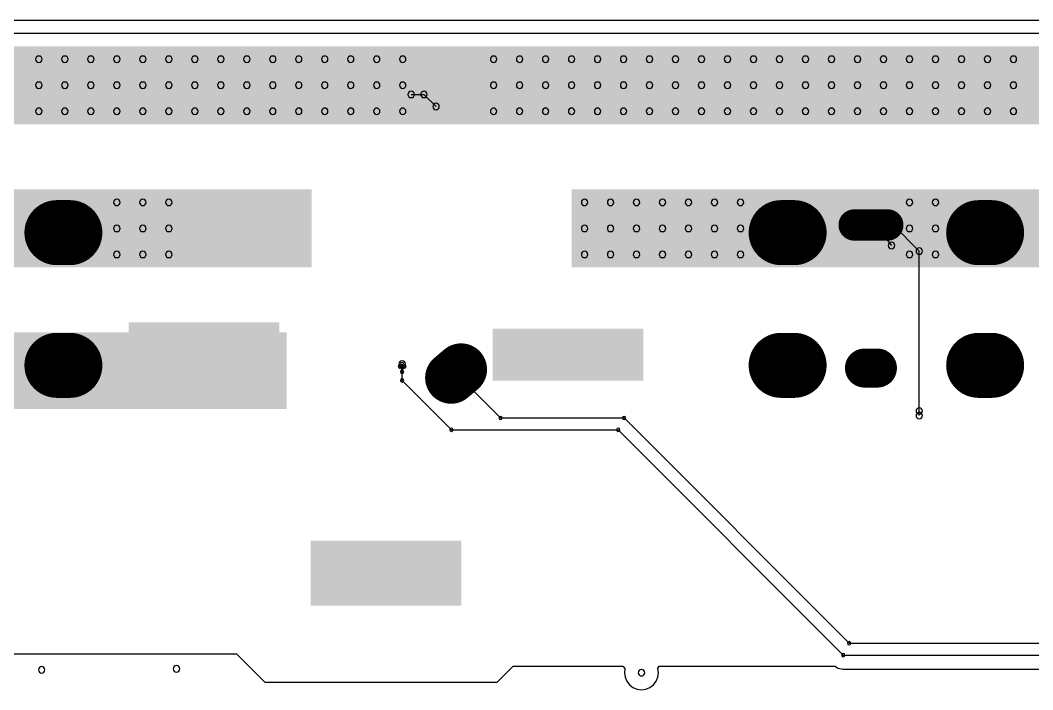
# Model space of a CAD drawing. Header units: inches. Extents: x 32166 to 34772, y 2386 to 4229.
# Drawn here: x 33633.1 to 33801.4, y 3410 to 3521.2 of the extents above; entities that cross this region are included whole.
import ezdxf

# ---------------------------------------------------------------- set-up
doc = ezdxf.new("R2010")
doc.units = ezdxf.units.IN
doc.header["$LTSCALE"] = 0.64311
doc.header["$MEASUREMENT"] = 0
for name, color, linetype in [('KEEPOUTLAYER', 6, 'CONTINUOUS'), ('MIDLAYER2', 76, 'CONTINUOUS'), ('MULTILAYER', 9, 'CONTINUOUS')]:
    doc.layers.add(name, color=color, linetype=linetype)

msp = doc.modelspace()

# ---------------------------------------------------------------- linework, layer by layer
at = {"layer": 'KEEPOUTLAYER'}
msp.add_line((32893.17, 3521.21), (34340.37, 3521.21), dxfattribs=at)
at = {"layer": 'MIDLAYER2'}
for p, q in [((32961.21, 3519.05), (34061.77, 3519.05)), ((33698.11, 3508.9), (33700.23, 3508.9)), ((33700.23, 3508.9), (33702.23, 3506.9)), ((33774.53, 3487.21), (33778.21, 3487.21)), ((33778.21, 3487.21), (33782.57, 3482.85)), ((33782.57, 3455.55), (33782.57, 3482.85)), ((33696.6, 3461.4), (33696.6, 3464.1)), ((33705.15, 3462.12), (33705.57, 3462.54)), ((33705.57, 3462.54), (33712.95, 3455.16)), ((33696.6, 3461.4), (33704.8, 3453.2)), ((33712.95, 3455.16), (33733.49, 3455.16)), ((33733.49, 3455.16), (33770.9, 3417.75)), ((33704.8, 3453.2), (33732.52, 3453.2)), ((33732.52, 3453.2), (33769.93, 3415.78)), ((33770.9, 3417.75), (33810.82, 3417.75)), ((33577.63, 3415.97), (33669.08, 3415.97)), ((33669.08, 3415.97), (33673.79, 3411.27)), ((33769.93, 3415.78), (33810.01, 3415.78)), ((33712.37, 3411.27), (33715.05, 3413.94)), ((33715.05, 3413.94), (33733.28, 3413.94)), ((33733.28, 3413.94), (33733.64, 3413.53)), ((33733.64, 3413.53), (33733.55, 3412.86)), ((33739.12, 3413.6), (33739.35, 3413.94)), ((33739.22, 3412.86), (33739.12, 3413.6)), ((33739.35, 3413.94), (33768.58, 3413.94)), ((33768.58, 3413.94), (33769.04, 3413.64)), ((33769.04, 3413.64), (33769.93, 3413.46)), ((33769.93, 3413.46), (33809.05, 3413.46)), ((33733.55, 3412.86), (33733.65, 3412.13)), ((33733.65, 3412.13), (33733.93, 3411.45)), ((33738.84, 3411.45), (33739.12, 3412.13)), ((33739.12, 3412.13), (33739.22, 3412.86)), ((33673.79, 3411.27), (33712.37, 3411.27)), ((33733.93, 3411.45), (33734.38, 3410.86)), ((33734.38, 3410.86), (33734.97, 3410.41)), ((33734.97, 3410.41), (33735.65, 3410.13)), ((33735.65, 3410.13), (33736.39, 3410.03)), ((33736.39, 3410.03), (33737.12, 3410.13)), ((33737.12, 3410.13), (33737.8, 3410.41)), ((33737.8, 3410.41), (33738.39, 3410.86)), ((33738.39, 3410.86), (33738.84, 3411.45))]:
    msp.add_line(p, q, dxfattribs=at)
for points, const_width in [([(33639.21, 3485.94), (33641.37, 3485.94)], 10.8), ([(33759.6, 3485.94), (33761.76, 3485.94)], 10.8), ([(33792.43, 3485.94), (33794.59, 3485.94)], 10.8), ([(33777.34, 3487.21), (33771.73, 3487.21)], 5.18), ([(33639.21, 3463.9), (33641.37, 3463.9)], 10.8), ([(33759.6, 3463.9), (33761.76, 3463.9)], 10.8), ([(33792.43, 3463.9), (33794.59, 3463.9)], 10.8), ([(33706.39, 3463.23), (33704.74, 3461.84)], 8.64), ([(33775.61, 3463.45), (33773.45, 3463.45)], 6.48)]:
    msp.add_lwpolyline(points, dxfattribs=dict(at, const_width=const_width))
for points, const_width in [([(33641.91, 3485.94, 1), (33636.51, 3485.94, 1)], 5.4), ([(33644.07, 3485.94, 1), (33638.67, 3485.94, 1)], 5.4), ([(33762.3, 3485.94, 1), (33756.9, 3485.94, 1)], 5.4), ([(33764.46, 3485.94, 1), (33759.06, 3485.94, 1)], 5.4), ([(33795.13, 3485.94, 1), (33789.73, 3485.94, 1)], 5.4), ([(33797.29, 3485.94, 1), (33791.89, 3485.94, 1)], 5.4), ([(33771.73, 3488.51, 1), (33771.73, 3485.91, 1)], 2.59), ([(33777.34, 3488.51, 1), (33777.34, 3485.91, 1)], 2.59), ([(33641.91, 3463.9, 1), (33636.51, 3463.9, 1)], 5.4), ([(33644.07, 3463.9, 1), (33638.67, 3463.9, 1)], 5.4), ([(33762.3, 3463.9, 1), (33756.9, 3463.9, 1)], 5.4), ([(33764.46, 3463.9, 1), (33759.06, 3463.9, 1)], 5.4), ([(33795.13, 3463.9, 1), (33789.73, 3463.9, 1)], 5.4), ([(33797.29, 3463.9, 1), (33791.89, 3463.9, 1)], 5.4), ([(33705.01, 3464.89, 1), (33707.78, 3461.58, 1)], 4.32), ([(33703.35, 3463.5, 1), (33706.13, 3460.19, 1)], 4.32), ([(33773.45, 3465.07, 1), (33773.45, 3461.83, 1)], 3.24), ([(33775.61, 3465.07, 1), (33775.61, 3461.83, 1)], 3.24)]:
    msp.add_lwpolyline(points, format="xyb", close=True, dxfattribs=dict(at, const_width=const_width))
for centre, radius, start, end in [((33636.21, 3514.73), 0.54, 0, 180), ((33636.21, 3514.73), 0.54, 180, 0), ((33640.53, 3514.73), 0.54, 0, 180), ((33640.53, 3514.73), 0.54, 180, 0), ((33644.85, 3514.73), 0.54, 0, 180), ((33644.85, 3514.73), 0.54, 180, 0), ((33649.17, 3514.73), 0.54, 0, 180), ((33649.17, 3514.73), 0.54, 180, 0), ((33653.49, 3514.73), 0.54, 0, 180), ((33653.49, 3514.73), 0.54, 180, 0), ((33657.81, 3514.73), 0.54, 0, 180), ((33657.81, 3514.73), 0.54, 180, 0), ((33662.13, 3514.73), 0.54, 0, 180), ((33662.13, 3514.73), 0.54, 180, 0), ((33666.45, 3514.73), 0.54, 0, 180), ((33666.45, 3514.73), 0.54, 180, 0), ((33670.77, 3514.73), 0.54, 0, 180), ((33670.77, 3514.73), 0.54, 180, 0), ((33675.09, 3514.73), 0.54, 0, 180), ((33675.09, 3514.73), 0.54, 180, 0), ((33679.41, 3514.73), 0.54, 0, 180), ((33679.41, 3514.73), 0.54, 180, 0), ((33683.73, 3514.73), 0.54, 0, 180), ((33683.73, 3514.73), 0.54, 180, 0), ((33688.05, 3514.73), 0.54, 0, 180), ((33688.05, 3514.73), 0.54, 180, 0), ((33692.37, 3514.73), 0.54, 0, 180), ((33692.37, 3514.73), 0.54, 180, 0), ((33696.69, 3514.73), 0.54, 0, 180), ((33696.69, 3514.73), 0.54, 180, 0), ((33711.81, 3514.73), 0.54, 0, 180), ((33711.81, 3514.73), 0.54, 180, 0), ((33716.13, 3514.73), 0.54, 0, 180), ((33716.13, 3514.73), 0.54, 180, 0), ((33720.45, 3514.73), 0.54, 0, 180), ((33720.45, 3514.73), 0.54, 180, 0), ((33724.77, 3514.73), 0.54, 0, 180), ((33724.77, 3514.73), 0.54, 180, 0), ((33729.09, 3514.73), 0.54, 0, 180), ((33729.09, 3514.73), 0.54, 180, 0), ((33733.41, 3514.73), 0.54, 0, 180), ((33733.41, 3514.73), 0.54, 180, 0), ((33737.73, 3514.73), 0.54, 0, 180), ((33737.73, 3514.73), 0.54, 180, 0), ((33742.05, 3514.73), 0.54, 0, 180), ((33742.05, 3514.73), 0.54, 180, 0), ((33746.37, 3514.73), 0.54, 0, 180), ((33746.37, 3514.73), 0.54, 180, 0), ((33750.69, 3514.73), 0.54, 0, 180), ((33750.69, 3514.73), 0.54, 180, 0), ((33755.01, 3514.73), 0.54, 0, 180), ((33755.01, 3514.73), 0.54, 180, 0), ((33759.33, 3514.73), 0.54, 0, 180), ((33759.33, 3514.73), 0.54, 180, 0), ((33763.65, 3514.73), 0.54, 0, 180), ((33763.65, 3514.73), 0.54, 180, 0), ((33767.97, 3514.73), 0.54, 0, 180), ((33767.97, 3514.73), 0.54, 180, 0), ((33772.29, 3514.73), 0.54, 0, 180), ((33772.29, 3514.73), 0.54, 180, 0), ((33776.61, 3514.73), 0.54, 0, 180), ((33776.61, 3514.73), 0.54, 180, 0), ((33780.93, 3514.73), 0.54, 0, 180), ((33780.93, 3514.73), 0.54, 180, 0), ((33785.25, 3514.73), 0.54, 0, 180), ((33785.25, 3514.73), 0.54, 180, 0), ((33789.57, 3514.73), 0.54, 0, 180), ((33789.57, 3514.73), 0.54, 180, 0), ((33793.89, 3514.73), 0.54, 0, 180), ((33793.89, 3514.73), 0.54, 180, 0), ((33798.21, 3514.73), 0.54, 0, 180), ((33798.21, 3514.73), 0.54, 180, 0), ((33636.21, 3510.41), 0.54, 0, 180), ((33640.53, 3510.41), 0.54, 0, 180), ((33644.85, 3510.41), 0.54, 0, 180), ((33649.17, 3510.41), 0.54, 0, 180), ((33653.49, 3510.41), 0.54, 0, 180), ((33657.81, 3510.41), 0.54, 0, 180), ((33662.13, 3510.41), 0.54, 0, 180), ((33666.45, 3510.41), 0.54, 0, 180), ((33670.77, 3510.41), 0.54, 0, 180), ((33675.09, 3510.41), 0.54, 0, 180), ((33679.41, 3510.41), 0.54, 0, 180), ((33683.73, 3510.41), 0.54, 0, 180), ((33688.05, 3510.41), 0.54, 0, 180), ((33692.37, 3510.41), 0.54, 0, 180), ((33696.69, 3510.41), 0.54, 0, 180), ((33711.81, 3510.41), 0.54, 0, 180), ((33716.13, 3510.41), 0.54, 0, 180), ((33720.45, 3510.41), 0.54, 0, 180), ((33724.77, 3510.41), 0.54, 0, 180), ((33729.09, 3510.41), 0.54, 0, 180), ((33733.41, 3510.41), 0.54, 0, 180), ((33737.73, 3510.41), 0.54, 0, 180), ((33742.05, 3510.41), 0.54, 0, 180), ((33746.37, 3510.41), 0.54, 0, 180), ((33750.69, 3510.41), 0.54, 0, 180), ((33755.01, 3510.41), 0.54, 0, 180), ((33759.33, 3510.41), 0.54, 0, 180), ((33763.65, 3510.41), 0.54, 0, 180), ((33767.97, 3510.41), 0.54, 0, 180), ((33772.29, 3510.41), 0.54, 0, 180), ((33776.61, 3510.41), 0.54, 0, 180), ((33780.93, 3510.41), 0.54, 0, 180), ((33785.25, 3510.41), 0.54, 0, 180), ((33789.57, 3510.41), 0.54, 0, 180), ((33793.89, 3510.41), 0.54, 0, 180), ((33798.21, 3510.41), 0.54, 0, 180), ((33636.21, 3510.41), 0.54, 180, 0), ((33640.53, 3510.41), 0.54, 180, 0), ((33644.85, 3510.41), 0.54, 180, 0), ((33649.17, 3510.41), 0.54, 180, 0), ((33653.49, 3510.41), 0.54, 180, 0), ((33657.81, 3510.41), 0.54, 180, 0), ((33662.13, 3510.41), 0.54, 180, 0), ((33666.45, 3510.41), 0.54, 180, 0), ((33670.77, 3510.41), 0.54, 180, 0), ((33675.09, 3510.41), 0.54, 180, 0), ((33679.41, 3510.41), 0.54, 180, 0), ((33683.73, 3510.41), 0.54, 180, 0), ((33688.05, 3510.41), 0.54, 180, 0), ((33692.37, 3510.41), 0.54, 180, 0), ((33696.69, 3510.41), 0.54, 180, 0), ((33698.11, 3508.9), 0.54, 0, 180), ((33700.23, 3508.9), 0.54, 0, 180), ((33700.23, 3508.9), 0.54, 0, 180), ((33711.81, 3510.41), 0.54, 180, 0), ((33716.13, 3510.41), 0.54, 180, 0), ((33720.45, 3510.41), 0.54, 180, 0), ((33724.77, 3510.41), 0.54, 180, 0), ((33729.09, 3510.41), 0.54, 180, 0), ((33733.41, 3510.41), 0.54, 180, 0), ((33737.73, 3510.41), 0.54, 180, 0), ((33742.05, 3510.41), 0.54, 180, 0), ((33746.37, 3510.41), 0.54, 180, 0), ((33750.69, 3510.41), 0.54, 180, 0), ((33755.01, 3510.41), 0.54, 180, 0), ((33759.33, 3510.41), 0.54, 180, 0), ((33763.65, 3510.41), 0.54, 180, 0), ((33767.97, 3510.41), 0.54, 180, 0), ((33772.29, 3510.41), 0.54, 180, 0), ((33776.61, 3510.41), 0.54, 180, 0), ((33780.93, 3510.41), 0.54, 180, 0), ((33785.25, 3510.41), 0.54, 180, 0), ((33789.57, 3510.41), 0.54, 180, 0), ((33793.89, 3510.41), 0.54, 180, 0), ((33798.21, 3510.41), 0.54, 180, 0), ((33698.11, 3508.9), 0.54, 180, 0), ((33700.23, 3508.9), 0.54, 180, 0), ((33700.23, 3508.9), 0.54, 180, 0), ((33636.21, 3506.09), 0.54, 0, 180), ((33636.21, 3506.09), 0.54, 180, 0), ((33640.53, 3506.09), 0.54, 0, 180), ((33640.53, 3506.09), 0.54, 180, 0), ((33644.85, 3506.09), 0.54, 0, 180), ((33644.85, 3506.09), 0.54, 180, 0), ((33649.17, 3506.09), 0.54, 0, 180), ((33649.17, 3506.09), 0.54, 180, 0), ((33653.49, 3506.09), 0.54, 0, 180), ((33653.49, 3506.09), 0.54, 180, 0), ((33657.81, 3506.09), 0.54, 0, 180), ((33657.81, 3506.09), 0.54, 180, 0), ((33662.13, 3506.09), 0.54, 0, 180), ((33662.13, 3506.09), 0.54, 180, 0), ((33666.45, 3506.09), 0.54, 0, 180), ((33666.45, 3506.09), 0.54, 180, 0), ((33670.77, 3506.09), 0.54, 0, 180), ((33670.77, 3506.09), 0.54, 180, 0), ((33675.09, 3506.09), 0.54, 0, 180), ((33675.09, 3506.09), 0.54, 180, 0), ((33679.41, 3506.09), 0.54, 0, 180), ((33679.41, 3506.09), 0.54, 180, 0), ((33683.73, 3506.09), 0.54, 0, 180), ((33683.73, 3506.09), 0.54, 180, 0), ((33688.05, 3506.09), 0.54, 0, 180), ((33688.05, 3506.09), 0.54, 180, 0), ((33692.37, 3506.09), 0.54, 0, 180), ((33692.37, 3506.09), 0.54, 180, 0), ((33696.69, 3506.09), 0.54, 0, 180), ((33696.69, 3506.09), 0.54, 180, 0), ((33702.23, 3506.9), 0.54, 0, 180), ((33702.23, 3506.9), 0.54, 180, 0), ((33711.81, 3506.09), 0.54, 0, 180), ((33711.81, 3506.09), 0.54, 180, 0), ((33716.13, 3506.09), 0.54, 0, 180), ((33716.13, 3506.09), 0.54, 180, 0), ((33720.45, 3506.09), 0.54, 0, 180), ((33720.45, 3506.09), 0.54, 180, 0), ((33724.77, 3506.09), 0.54, 0, 180), ((33724.77, 3506.09), 0.54, 180, 0), ((33729.09, 3506.09), 0.54, 0, 180), ((33729.09, 3506.09), 0.54, 180, 0), ((33733.41, 3506.09), 0.54, 0, 180), ((33733.41, 3506.09), 0.54, 180, 0), ((33737.73, 3506.09), 0.54, 0, 180), ((33737.73, 3506.09), 0.54, 180, 0), ((33742.05, 3506.09), 0.54, 0, 180), ((33742.05, 3506.09), 0.54, 180, 0), ((33746.37, 3506.09), 0.54, 0, 180), ((33746.37, 3506.09), 0.54, 180, 0), ((33750.69, 3506.09), 0.54, 0, 180), ((33750.69, 3506.09), 0.54, 180, 0), ((33755.01, 3506.09), 0.54, 0, 180), ((33755.01, 3506.09), 0.54, 180, 0), ((33759.33, 3506.09), 0.54, 0, 180), ((33759.33, 3506.09), 0.54, 180, 0), ((33763.65, 3506.09), 0.54, 0, 180), ((33763.65, 3506.09), 0.54, 180, 0), ((33767.97, 3506.09), 0.54, 0, 180), ((33767.97, 3506.09), 0.54, 180, 0), ((33772.29, 3506.09), 0.54, 0, 180), ((33772.29, 3506.09), 0.54, 180, 0), ((33776.61, 3506.09), 0.54, 0, 180), ((33776.61, 3506.09), 0.54, 180, 0), ((33780.93, 3506.09), 0.54, 0, 180), ((33780.93, 3506.09), 0.54, 180, 0), ((33785.25, 3506.09), 0.54, 0, 180), ((33785.25, 3506.09), 0.54, 180, 0), ((33789.57, 3506.09), 0.54, 0, 180), ((33789.57, 3506.09), 0.54, 180, 0), ((33793.89, 3506.09), 0.54, 0, 180), ((33793.89, 3506.09), 0.54, 180, 0), ((33798.21, 3506.09), 0.54, 0, 180), ((33798.21, 3506.09), 0.54, 180, 0), ((33649.17, 3490.97), 0.54, 0, 180), ((33649.17, 3490.97), 0.54, 180, 0), ((33653.49, 3490.97), 0.54, 0, 180), ((33653.49, 3490.97), 0.54, 180, 0), ((33657.81, 3490.97), 0.54, 0, 180), ((33657.81, 3490.97), 0.54, 180, 0), ((33726.93, 3490.97), 0.54, 0, 180), ((33726.93, 3490.97), 0.54, 180, 0), ((33731.25, 3490.97), 0.54, 0, 180), ((33731.25, 3490.97), 0.54, 180, 0), ((33735.57, 3490.97), 0.54, 0, 180), ((33735.57, 3490.97), 0.54, 180, 0), ((33739.89, 3490.97), 0.54, 0, 180), ((33739.89, 3490.97), 0.54, 180, 0), ((33744.21, 3490.97), 0.54, 0, 180), ((33744.21, 3490.97), 0.54, 180, 0), ((33748.53, 3490.97), 0.54, 0, 180), ((33748.53, 3490.97), 0.54, 180, 0), ((33752.85, 3490.97), 0.54, 0, 180), ((33752.85, 3490.97), 0.54, 180, 0), ((33780.93, 3490.97), 0.54, 0, 180), ((33780.93, 3490.97), 0.54, 180, 0), ((33785.25, 3490.97), 0.54, 0, 180), ((33785.25, 3490.97), 0.54, 180, 0), ((33774.53, 3487.21), 0.54, 0, 180), ((33774.55, 3487.49), 0.54, 0, 180), ((33774.55, 3487.49), 0.54, 0, 180), ((33774.55, 3487.49), 0.54, 180, 0), ((33774.55, 3487.49), 0.54, 180, 0), ((33774.71, 3487.04), 0.54, 0, 180), ((33774.71, 3487.04), 0.54, 0, 180), ((33775.1, 3487.43), 0.56, 174.3583, 225.0013), ((33775.1, 3487.43), 0.56, 174.3583, 225.0013), ((33776.7, 3487.27), 0.54, 0, 180), ((33776.7, 3487.27), 0.54, 0, 180), ((33778.21, 3487.21), 0.54, 0, 180), ((33778.21, 3487.21), 0.54, 0, 180), ((33649.17, 3486.65), 0.54, 0, 180), ((33649.17, 3486.65), 0.54, 180, 0), ((33653.49, 3486.65), 0.54, 0, 180), ((33653.49, 3486.65), 0.54, 180, 0), ((33657.81, 3486.65), 0.54, 0, 180), ((33657.81, 3486.65), 0.54, 180, 0), ((33726.93, 3486.65), 0.54, 0, 180), ((33726.93, 3486.65), 0.54, 180, 0), ((33731.25, 3486.65), 0.54, 0, 180), ((33731.25, 3486.65), 0.54, 180, 0), ((33735.57, 3486.65), 0.54, 0, 180), ((33735.57, 3486.65), 0.54, 180, 0), ((33739.89, 3486.65), 0.54, 0, 180), ((33739.89, 3486.65), 0.54, 180, 0), ((33744.21, 3486.65), 0.54, 0, 180), ((33744.21, 3486.65), 0.54, 180, 0), ((33748.53, 3486.65), 0.54, 0, 180), ((33748.53, 3486.65), 0.54, 180, 0), ((33752.85, 3486.65), 0.54, 0, 180), ((33752.85, 3486.65), 0.54, 180, 0), ((33774.53, 3487.21), 0.54, 180, 0), ((33774.71, 3487.04), 0.54, 180, 0), ((33774.71, 3487.04), 0.54, 180, 0), ((33776.7, 3487.27), 0.54, 180, 0), ((33776.7, 3487.27), 0.54, 180, 0), ((33780.98, 3486.85), 4.3, 174.357, 225), ((33780.98, 3486.85), 4.3, 174.357, 225), ((33778.21, 3487.21), 0.54, 180, 0), ((33778.21, 3487.21), 0.54, 180, 0), ((33780.93, 3486.65), 0.54, 0, 180), ((33780.93, 3486.65), 0.54, 180, 0), ((33785.25, 3486.65), 0.54, 0, 180), ((33785.25, 3486.65), 0.54, 180, 0), ((33777.94, 3483.81), 0.54, 0, 180), ((33777.94, 3483.81), 0.54, 0, 180), ((33649.17, 3482.33), 0.54, 0, 180), ((33649.17, 3482.33), 0.54, 180, 0), ((33653.49, 3482.33), 0.54, 0, 180), ((33653.49, 3482.33), 0.54, 180, 0), ((33657.81, 3482.33), 0.54, 0, 180), ((33657.81, 3482.33), 0.54, 180, 0), ((33726.93, 3482.33), 0.54, 0, 180), ((33726.93, 3482.33), 0.54, 180, 0), ((33731.25, 3482.33), 0.54, 0, 180), ((33731.25, 3482.33), 0.54, 180, 0), ((33735.57, 3482.33), 0.54, 0, 180), ((33735.57, 3482.33), 0.54, 180, 0), ((33739.89, 3482.33), 0.54, 0, 180), ((33739.89, 3482.33), 0.54, 180, 0), ((33744.21, 3482.33), 0.54, 0, 180), ((33744.21, 3482.33), 0.54, 180, 0), ((33748.53, 3482.33), 0.54, 0, 180), ((33748.53, 3482.33), 0.54, 180, 0), ((33752.85, 3482.33), 0.54, 0, 180), ((33752.85, 3482.33), 0.54, 180, 0), ((33777.94, 3483.81), 0.54, 180, 0), ((33777.94, 3483.81), 0.54, 180, 0), ((33780.93, 3482.33), 0.54, 0, 180), ((33780.93, 3482.33), 0.54, 180, 0), ((33782.57, 3482.85), 0.54, 0, 180), ((33782.57, 3482.85), 0.54, 0, 180), ((33782.57, 3482.85), 0.54, 180, 0), ((33782.57, 3482.85), 0.54, 180, 0), ((33785.25, 3482.33), 0.54, 0, 180), ((33785.25, 3482.33), 0.54, 180, 0), ((33696.22, 3463.72), 0.274, 0, 180), ((33696.6, 3464.1), 0.54, 0, 180), ((33696.6, 3464.1), 0.54, 180, 0), ((33696.6, 3464.1), 0.274, 0, 180), ((33696.6, 3464.1), 0.274, 180, 0), ((33696.98, 3463.72), 0.274, 0, 180), ((33696.22, 3463.72), 0.274, 180, 0), ((33695.32, 3462.82), 1.28, 0.0004, 45.0004), ((33696.6, 3462.82), 0.274, 0, 180), ((33696.6, 3462.82), 0.274, 0, 180), ((33696.6, 3462.82), 0.274, 180, 0), ((33696.6, 3462.82), 0.274, 180, 0), ((33697.88, 3462.82), 1.28, 134.9996, 179.9996), ((33696.98, 3463.72), 0.274, 180, 0), ((33705.15, 3462.12), 0.274, 0, 180), ((33705.15, 3462.12), 0.274, 180, 0), ((33705.57, 3462.54), 0.274, 0, 180), ((33705.57, 3462.54), 0.274, 0, 180), ((33705.57, 3462.54), 0.274, 180, 0), ((33705.57, 3462.54), 0.274, 180, 0), ((33696.6, 3461.4), 0.274, 0, 180), ((33696.6, 3461.4), 0.274, 0, 180), ((33696.6, 3461.4), 0.274, 180, 0), ((33696.6, 3461.4), 0.274, 180, 0), ((33712.95, 3455.16), 0.274, 0, 180), ((33712.95, 3455.16), 0.274, 0, 180), ((33733.49, 3455.16), 0.274, 0, 180), ((33733.49, 3455.16), 0.274, 0, 180), ((33782.57, 3456.32), 0.54, 0, 180), ((33782.57, 3456.32), 0.54, 180, 0), ((33782.57, 3455.55), 0.54, 0, 180), ((33782.57, 3455.55), 0.54, 180, 0), ((33712.95, 3455.16), 0.274, 180, 0), ((33712.95, 3455.16), 0.274, 180, 0), ((33733.49, 3455.16), 0.274, 180, 0), ((33733.49, 3455.16), 0.274, 180, 0), ((33704.8, 3453.2), 0.274, 0, 180), ((33704.8, 3453.2), 0.274, 0, 180), ((33704.8, 3453.2), 0.274, 180, 0), ((33704.8, 3453.2), 0.274, 180, 0), ((33732.52, 3453.2), 0.274, 0, 180), ((33732.52, 3453.2), 0.274, 0, 180), ((33732.52, 3453.2), 0.274, 180, 0), ((33732.52, 3453.2), 0.274, 180, 0), ((33770.9, 3417.75), 0.274, 0, 180), ((33770.9, 3417.75), 0.274, 0, 180), ((33770.9, 3417.75), 0.274, 180, 0), ((33770.9, 3417.75), 0.274, 180, 0), ((33769.93, 3415.78), 0.274, 0, 180), ((33769.93, 3415.78), 0.274, 0, 180), ((33769.93, 3415.78), 0.274, 180, 0), ((33769.93, 3415.78), 0.274, 180, 0), ((33636.68, 3413.34), 0.54, 0, 180), ((33636.68, 3413.34), 0.54, 180, 0), ((33659.1, 3413.51), 0.54, 0, 180), ((33659.1, 3413.51), 0.54, 180, 0), ((33736.39, 3412.86), 0.54, 0, 180), ((33736.39, 3412.86), 0.54, 180, 0)]:
    msp.add_arc(centre, radius, start, end, dxfattribs=at)
for points in [[(33618.93, 3503.93), (34058.27, 3503.93), (33618.93, 3516.89), (34058.27, 3516.89)], [(33599.49, 3480.17), (33681.57, 3480.17), (33599.49, 3493.13), (33681.57, 3493.13)], [(33724.77, 3480.17), (33843.57, 3480.17), (33724.77, 3493.13), (33843.57, 3493.13)], [(33676.2, 3471.06), (33651.15, 3471.06), (33676.2, 3460.26), (33651.15, 3460.26)], [(33599.4, 3456.63), (33677.38, 3456.63), (33599.4, 3469.41), (33677.38, 3469.41)], [(33736.68, 3469.98), (33711.63, 3469.98), (33736.68, 3461.34), (33711.63, 3461.34)], [(33681.39, 3423.97), (33706.44, 3423.97), (33681.39, 3434.77), (33706.44, 3434.77)]]:
    msp.add_solid(points, dxfattribs=at)
at = {"layer": 'MULTILAYER'}
for points, const_width in [([(33639.21, 3485.94), (33641.37, 3485.94)], 10.8), ([(33759.6, 3485.94), (33761.76, 3485.94)], 10.8), ([(33792.43, 3485.94), (33794.59, 3485.94)], 10.8), ([(33777.34, 3487.21), (33771.73, 3487.21)], 5.18), ([(33639.21, 3463.9), (33641.37, 3463.9)], 10.8), ([(33759.6, 3463.9), (33761.76, 3463.9)], 10.8), ([(33792.43, 3463.9), (33794.59, 3463.9)], 10.8), ([(33706.39, 3463.23), (33704.74, 3461.84)], 8.64), ([(33775.61, 3463.45), (33773.45, 3463.45)], 6.48)]:
    msp.add_lwpolyline(points, dxfattribs=dict(at, const_width=const_width))
for points, const_width in [([(33641.91, 3485.94, 1), (33636.51, 3485.94, 1)], 5.4), ([(33644.07, 3485.94, 1), (33638.67, 3485.94, 1)], 5.4), ([(33762.3, 3485.94, 1), (33756.9, 3485.94, 1)], 5.4), ([(33764.46, 3485.94, 1), (33759.06, 3485.94, 1)], 5.4), ([(33795.13, 3485.94, 1), (33789.73, 3485.94, 1)], 5.4), ([(33797.29, 3485.94, 1), (33791.89, 3485.94, 1)], 5.4), ([(33771.73, 3488.51, 1), (33771.73, 3485.91, 1)], 2.59), ([(33777.34, 3488.51, 1), (33777.34, 3485.91, 1)], 2.59), ([(33641.91, 3463.9, 1), (33636.51, 3463.9, 1)], 5.4), ([(33644.07, 3463.9, 1), (33638.67, 3463.9, 1)], 5.4), ([(33762.3, 3463.9, 1), (33756.9, 3463.9, 1)], 5.4), ([(33764.46, 3463.9, 1), (33759.06, 3463.9, 1)], 5.4), ([(33795.13, 3463.9, 1), (33789.73, 3463.9, 1)], 5.4), ([(33797.29, 3463.9, 1), (33791.89, 3463.9, 1)], 5.4), ([(33705.01, 3464.89, 1), (33707.78, 3461.58, 1)], 4.32), ([(33703.35, 3463.5, 1), (33706.13, 3460.19, 1)], 4.32), ([(33773.45, 3465.07, 1), (33773.45, 3461.83, 1)], 3.24), ([(33775.61, 3465.07, 1), (33775.61, 3461.83, 1)], 3.24)]:
    msp.add_lwpolyline(points, format="xyb", close=True, dxfattribs=dict(at, const_width=const_width))
for centre, start, end in [((33636.21, 3514.73), 0, 180), ((33636.21, 3514.73), 180, 0), ((33640.53, 3514.73), 0, 180), ((33640.53, 3514.73), 180, 0), ((33644.85, 3514.73), 0, 180), ((33644.85, 3514.73), 180, 0), ((33649.17, 3514.73), 0, 180), ((33649.17, 3514.73), 180, 0), ((33653.49, 3514.73), 0, 180), ((33653.49, 3514.73), 180, 0), ((33657.81, 3514.73), 0, 180), ((33657.81, 3514.73), 180, 0), ((33662.13, 3514.73), 0, 180), ((33662.13, 3514.73), 180, 0), ((33666.45, 3514.73), 0, 180), ((33666.45, 3514.73), 180, 0), ((33670.77, 3514.73), 0, 180), ((33670.77, 3514.73), 180, 0), ((33675.09, 3514.73), 0, 180), ((33675.09, 3514.73), 180, 0), ((33679.41, 3514.73), 0, 180), ((33679.41, 3514.73), 180, 0), ((33683.73, 3514.73), 0, 180), ((33683.73, 3514.73), 180, 0), ((33688.05, 3514.73), 0, 180), ((33688.05, 3514.73), 180, 0), ((33692.37, 3514.73), 0, 180), ((33692.37, 3514.73), 180, 0), ((33696.69, 3514.73), 0, 180), ((33696.69, 3514.73), 180, 0), ((33711.81, 3514.73), 0, 180), ((33711.81, 3514.73), 180, 0), ((33716.13, 3514.73), 0, 180), ((33716.13, 3514.73), 180, 0), ((33720.45, 3514.73), 0, 180), ((33720.45, 3514.73), 180, 0), ((33724.77, 3514.73), 0, 180), ((33724.77, 3514.73), 180, 0), ((33729.09, 3514.73), 0, 180), ((33729.09, 3514.73), 180, 0), ((33733.41, 3514.73), 0, 180), ((33733.41, 3514.73), 180, 0), ((33737.73, 3514.73), 0, 180), ((33737.73, 3514.73), 180, 0), ((33742.05, 3514.73), 0, 180), ((33742.05, 3514.73), 180, 0), ((33746.37, 3514.73), 0, 180), ((33746.37, 3514.73), 180, 0), ((33750.69, 3514.73), 0, 180), ((33750.69, 3514.73), 180, 0), ((33755.01, 3514.73), 0, 180), ((33755.01, 3514.73), 180, 0), ((33759.33, 3514.73), 0, 180), ((33759.33, 3514.73), 180, 0), ((33763.65, 3514.73), 0, 180), ((33763.65, 3514.73), 180, 0), ((33767.97, 3514.73), 0, 180), ((33767.97, 3514.73), 180, 0), ((33772.29, 3514.73), 0, 180), ((33772.29, 3514.73), 180, 0), ((33776.61, 3514.73), 0, 180), ((33776.61, 3514.73), 180, 0), ((33780.93, 3514.73), 0, 180), ((33780.93, 3514.73), 180, 0), ((33785.25, 3514.73), 0, 180), ((33785.25, 3514.73), 180, 0), ((33789.57, 3514.73), 0, 180), ((33789.57, 3514.73), 180, 0), ((33793.89, 3514.73), 0, 180), ((33793.89, 3514.73), 180, 0), ((33798.21, 3514.73), 0, 180), ((33798.21, 3514.73), 180, 0), ((33636.21, 3510.41), 0, 180), ((33640.53, 3510.41), 0, 180), ((33644.85, 3510.41), 0, 180), ((33649.17, 3510.41), 0, 180), ((33653.49, 3510.41), 0, 180), ((33657.81, 3510.41), 0, 180), ((33662.13, 3510.41), 0, 180), ((33666.45, 3510.41), 0, 180), ((33670.77, 3510.41), 0, 180), ((33675.09, 3510.41), 0, 180), ((33679.41, 3510.41), 0, 180), ((33683.73, 3510.41), 0, 180), ((33688.05, 3510.41), 0, 180), ((33692.37, 3510.41), 0, 180), ((33696.69, 3510.41), 0, 180), ((33711.81, 3510.41), 0, 180), ((33716.13, 3510.41), 0, 180), ((33720.45, 3510.41), 0, 180), ((33724.77, 3510.41), 0, 180), ((33729.09, 3510.41), 0, 180), ((33733.41, 3510.41), 0, 180), ((33737.73, 3510.41), 0, 180), ((33742.05, 3510.41), 0, 180), ((33746.37, 3510.41), 0, 180), ((33750.69, 3510.41), 0, 180), ((33755.01, 3510.41), 0, 180), ((33759.33, 3510.41), 0, 180), ((33763.65, 3510.41), 0, 180), ((33767.97, 3510.41), 0, 180), ((33772.29, 3510.41), 0, 180), ((33776.61, 3510.41), 0, 180), ((33780.93, 3510.41), 0, 180), ((33785.25, 3510.41), 0, 180), ((33789.57, 3510.41), 0, 180), ((33793.89, 3510.41), 0, 180), ((33798.21, 3510.41), 0, 180), ((33636.21, 3510.41), 180, 0), ((33640.53, 3510.41), 180, 0), ((33644.85, 3510.41), 180, 0), ((33649.17, 3510.41), 180, 0), ((33653.49, 3510.41), 180, 0), ((33657.81, 3510.41), 180, 0), ((33662.13, 3510.41), 180, 0), ((33666.45, 3510.41), 180, 0), ((33670.77, 3510.41), 180, 0), ((33675.09, 3510.41), 180, 0), ((33679.41, 3510.41), 180, 0), ((33683.73, 3510.41), 180, 0), ((33688.05, 3510.41), 180, 0), ((33692.37, 3510.41), 180, 0), ((33696.69, 3510.41), 180, 0), ((33711.81, 3510.41), 180, 0), ((33716.13, 3510.41), 180, 0), ((33720.45, 3510.41), 180, 0), ((33724.77, 3510.41), 180, 0), ((33729.09, 3510.41), 180, 0), ((33733.41, 3510.41), 180, 0), ((33737.73, 3510.41), 180, 0), ((33742.05, 3510.41), 180, 0), ((33746.37, 3510.41), 180, 0), ((33750.69, 3510.41), 180, 0), ((33755.01, 3510.41), 180, 0), ((33759.33, 3510.41), 180, 0), ((33763.65, 3510.41), 180, 0), ((33767.97, 3510.41), 180, 0), ((33772.29, 3510.41), 180, 0), ((33776.61, 3510.41), 180, 0), ((33780.93, 3510.41), 180, 0), ((33785.25, 3510.41), 180, 0), ((33789.57, 3510.41), 180, 0), ((33793.89, 3510.41), 180, 0), ((33798.21, 3510.41), 180, 0), ((33636.21, 3506.09), 0, 180), ((33636.21, 3506.09), 180, 0), ((33640.53, 3506.09), 0, 180), ((33640.53, 3506.09), 180, 0), ((33644.85, 3506.09), 0, 180), ((33644.85, 3506.09), 180, 0), ((33649.17, 3506.09), 0, 180), ((33649.17, 3506.09), 180, 0), ((33653.49, 3506.09), 0, 180), ((33653.49, 3506.09), 180, 0), ((33657.81, 3506.09), 0, 180), ((33657.81, 3506.09), 180, 0), ((33662.13, 3506.09), 0, 180), ((33662.13, 3506.09), 180, 0), ((33666.45, 3506.09), 0, 180), ((33666.45, 3506.09), 180, 0), ((33670.77, 3506.09), 0, 180), ((33670.77, 3506.09), 180, 0), ((33675.09, 3506.09), 0, 180), ((33675.09, 3506.09), 180, 0), ((33679.41, 3506.09), 0, 180), ((33679.41, 3506.09), 180, 0), ((33683.73, 3506.09), 0, 180), ((33683.73, 3506.09), 180, 0), ((33688.05, 3506.09), 0, 180), ((33688.05, 3506.09), 180, 0), ((33692.37, 3506.09), 0, 180), ((33692.37, 3506.09), 180, 0), ((33696.69, 3506.09), 0, 180), ((33696.69, 3506.09), 180, 0), ((33711.81, 3506.09), 0, 180), ((33711.81, 3506.09), 180, 0), ((33716.13, 3506.09), 0, 180), ((33716.13, 3506.09), 180, 0), ((33720.45, 3506.09), 0, 180), ((33720.45, 3506.09), 180, 0), ((33724.77, 3506.09), 0, 180), ((33724.77, 3506.09), 180, 0), ((33729.09, 3506.09), 0, 180), ((33729.09, 3506.09), 180, 0), ((33733.41, 3506.09), 0, 180), ((33733.41, 3506.09), 180, 0), ((33737.73, 3506.09), 0, 180), ((33737.73, 3506.09), 180, 0), ((33742.05, 3506.09), 0, 180), ((33742.05, 3506.09), 180, 0), ((33746.37, 3506.09), 0, 180), ((33746.37, 3506.09), 180, 0), ((33750.69, 3506.09), 0, 180), ((33750.69, 3506.09), 180, 0), ((33755.01, 3506.09), 0, 180), ((33755.01, 3506.09), 180, 0), ((33759.33, 3506.09), 0, 180), ((33759.33, 3506.09), 180, 0), ((33763.65, 3506.09), 0, 180), ((33763.65, 3506.09), 180, 0), ((33767.97, 3506.09), 0, 180), ((33767.97, 3506.09), 180, 0), ((33772.29, 3506.09), 0, 180), ((33772.29, 3506.09), 180, 0), ((33776.61, 3506.09), 0, 180), ((33776.61, 3506.09), 180, 0), ((33780.93, 3506.09), 0, 180), ((33780.93, 3506.09), 180, 0), ((33785.25, 3506.09), 0, 180), ((33785.25, 3506.09), 180, 0), ((33789.57, 3506.09), 0, 180), ((33789.57, 3506.09), 180, 0), ((33793.89, 3506.09), 0, 180), ((33793.89, 3506.09), 180, 0), ((33798.21, 3506.09), 0, 180), ((33798.21, 3506.09), 180, 0), ((33649.17, 3490.97), 0, 180), ((33649.17, 3490.97), 180, 0), ((33653.49, 3490.97), 0, 180), ((33653.49, 3490.97), 180, 0), ((33657.81, 3490.97), 0, 180), ((33657.81, 3490.97), 180, 0), ((33726.93, 3490.97), 0, 180), ((33726.93, 3490.97), 180, 0), ((33731.25, 3490.97), 0, 180), ((33731.25, 3490.97), 180, 0), ((33735.57, 3490.97), 0, 180), ((33735.57, 3490.97), 180, 0), ((33739.89, 3490.97), 0, 180), ((33739.89, 3490.97), 180, 0), ((33744.21, 3490.97), 0, 180), ((33744.21, 3490.97), 180, 0), ((33748.53, 3490.97), 0, 180), ((33748.53, 3490.97), 180, 0), ((33752.85, 3490.97), 0, 180), ((33752.85, 3490.97), 180, 0), ((33780.93, 3490.97), 0, 180), ((33780.93, 3490.97), 180, 0), ((33785.25, 3490.97), 0, 180), ((33785.25, 3490.97), 180, 0), ((33649.17, 3486.65), 0, 180), ((33649.17, 3486.65), 180, 0), ((33653.49, 3486.65), 0, 180), ((33653.49, 3486.65), 180, 0), ((33657.81, 3486.65), 0, 180), ((33657.81, 3486.65), 180, 0), ((33726.93, 3486.65), 0, 180), ((33726.93, 3486.65), 180, 0), ((33731.25, 3486.65), 0, 180), ((33731.25, 3486.65), 180, 0), ((33735.57, 3486.65), 0, 180), ((33735.57, 3486.65), 180, 0), ((33739.89, 3486.65), 0, 180), ((33739.89, 3486.65), 180, 0), ((33744.21, 3486.65), 0, 180), ((33744.21, 3486.65), 180, 0), ((33748.53, 3486.65), 0, 180), ((33748.53, 3486.65), 180, 0), ((33752.85, 3486.65), 0, 180), ((33752.85, 3486.65), 180, 0), ((33780.93, 3486.65), 0, 180), ((33780.93, 3486.65), 180, 0), ((33785.25, 3486.65), 0, 180), ((33785.25, 3486.65), 180, 0), ((33649.17, 3482.33), 0, 180), ((33649.17, 3482.33), 180, 0), ((33653.49, 3482.33), 0, 180), ((33653.49, 3482.33), 180, 0), ((33657.81, 3482.33), 0, 180), ((33657.81, 3482.33), 180, 0), ((33726.93, 3482.33), 0, 180), ((33726.93, 3482.33), 180, 0), ((33731.25, 3482.33), 0, 180), ((33731.25, 3482.33), 180, 0), ((33735.57, 3482.33), 0, 180), ((33735.57, 3482.33), 180, 0), ((33739.89, 3482.33), 0, 180), ((33739.89, 3482.33), 180, 0), ((33744.21, 3482.33), 0, 180), ((33744.21, 3482.33), 180, 0), ((33748.53, 3482.33), 0, 180), ((33748.53, 3482.33), 180, 0), ((33752.85, 3482.33), 0, 180), ((33752.85, 3482.33), 180, 0), ((33780.93, 3482.33), 0, 180), ((33780.93, 3482.33), 180, 0), ((33785.25, 3482.33), 0, 180), ((33785.25, 3482.33), 180, 0), ((33696.6, 3464.1), 0, 180), ((33696.6, 3464.1), 180, 0), ((33782.57, 3456.32), 0, 180), ((33782.57, 3456.32), 180, 0), ((33636.68, 3413.34), 0, 180), ((33636.68, 3413.34), 180, 0), ((33659.1, 3413.51), 0, 180), ((33659.1, 3413.51), 180, 0), ((33736.39, 3412.86), 0, 180), ((33736.39, 3412.86), 180, 0)]:
    msp.add_arc(centre, 0.54, start, end, dxfattribs=at)
for points in [[(33676.2, 3471.06), (33651.15, 3471.06), (33676.2, 3460.26), (33651.15, 3460.26)], [(33736.68, 3469.98), (33711.63, 3469.98), (33736.68, 3461.34), (33711.63, 3461.34)], [(33681.39, 3423.97), (33706.44, 3423.97), (33681.39, 3434.77), (33706.44, 3434.77)]]:
    msp.add_solid(points, dxfattribs=at)

doc.saveas('drawing.dxf')
